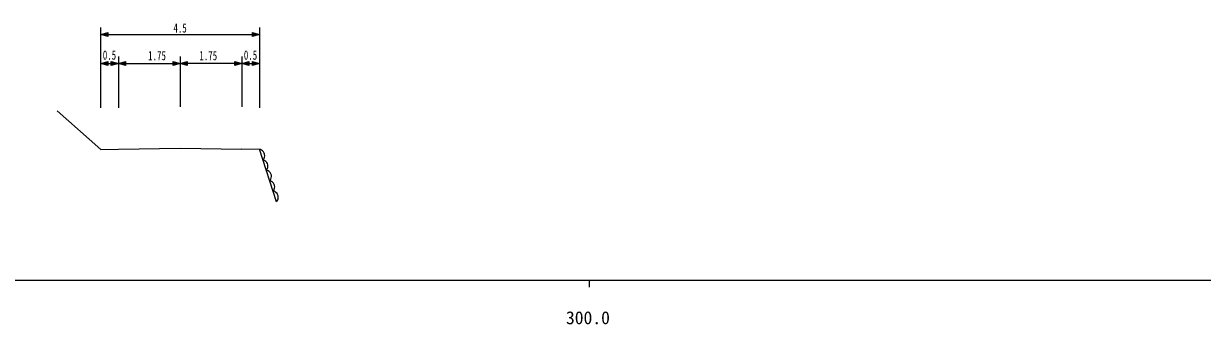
# Model space of a CAD drawing. Units: millimetres on the paper, enlarged 1000 times, with parts at other scales. Extents: x 40000 to 680000, y 20000 to 380000.
# Drawn here: x 287822 to 454974, y 198715 to 241360 of the extents above; entities that cross this region are included whole.
import ezdxf
from ezdxf.enums import TextEntityAlignment as Align

# ---------------------------------------------------------------- set-up
doc = ezdxf.new("R2010")
doc.units = ezdxf.units.MM
doc.header["$LTSCALE"] = 1000
for name, color, linetype, lineweight in [('M-BGD', 7, 'Continuous', 13), ('M-STR-HTXT', 7, 'Continuous', 13), ('M-TTL-BAND', 7, 'Continuous', 13)]:
    doc.layers.add(name, color=color, linetype=linetype, lineweight=lineweight)
doc.styles.add('ＭＳ ゴシック', font='')
doc.styles.get('ＭＳ ゴシック').set_extended_font_data('MS Gothic')

msp = doc.modelspace()

# ---------------------------------------------------------------- linework, layer by layer
at = {"layer": 'M-BGD'}
for p, q in [((298761, 223528), (292590, 228973)), ((298761, 223528), (301261, 223561)), ((301261, 223561), (310010, 223678)), ((310010, 223678), (318760, 223561)), ((321260, 223528), (318760, 223561)), ((323668, 216109), (321265, 223537)), ((321449, 223488), (321267, 223530)), ((321570, 223427), (321449, 223488)), ((321701, 223334), (321570, 223427)), ((321851, 223181), (321701, 223334)), ((321941, 223008), (321851, 223181)), ((322000, 222826), (321941, 223008)), ((321944, 222270), (321996, 222421)), ((321996, 222421), (322028, 222633)), ((322028, 222633), (322000, 222826)), ((321760, 222008), (321882, 222149)), ((321930, 221969), (321760, 222008)), ((321882, 222149), (321944, 222270)), ((322044, 221911), (321930, 221969)), ((322166, 221824), (322044, 221911)), ((322307, 221681), (322166, 221824)), ((322221, 220581), (322336, 220713)), ((322391, 221519), (322307, 221681)), ((322336, 220713), (322394, 220826)), ((322446, 221347), (322391, 221519)), ((322394, 220826), (322443, 220968)), ((322443, 220968), (322473, 221167)), ((322473, 221167), (322446, 221347)), ((322403, 220539), (322221, 220581)), ((322524, 220477), (322403, 220539)), ((322655, 220385), (322524, 220477)), ((322805, 220232), (322655, 220385)), ((322714, 219059), (322837, 219199)), ((322884, 219019), (322714, 219059)), ((322895, 220059), (322805, 220232)), ((322837, 219199), (322898, 219320)), ((322998, 218961), (322884, 219019)), ((322954, 219876), (322895, 220059)), ((322898, 219320), (322950, 219472)), ((322950, 219472), (322983, 219684)), ((322983, 219684), (322954, 219876)), ((323120, 218875), (322998, 218961)), ((323261, 218731), (323120, 218875)), ((323176, 217632), (323291, 217763)), ((323358, 217589), (323176, 217632)), ((323345, 218569), (323261, 218731)), ((323291, 217763), (323349, 217877)), ((323401, 218398), (323345, 218569)), ((323349, 217877), (323397, 218019)), ((323478, 217528), (323358, 217589)), ((323397, 218019), (323428, 218218)), ((323428, 218218), (323401, 218398)), ((323609, 217435), (323478, 217528)), ((323760, 217282), (323609, 217435)), ((323668, 216109), (323791, 216250)), ((323849, 217109), (323760, 217282)), ((323791, 216250), (323853, 216371)), ((323908, 216927), (323849, 217109)), ((323853, 216371), (323905, 216522)), ((323905, 216522), (323937, 216734)), ((323937, 216734), (323908, 216927))]:
    msp.add_line(p, q, dxfattribs=at)
at = {"layer": 'M-STR-HTXT'}
for p, q in [((298762, 229398), (298763, 240805)), ((321261, 240803), (321260, 229395)), ((298761, 239803), (299761, 240083)), ((299761, 239523), (298761, 239803)), ((298761, 239803), (321261, 239803)), ((298763, 239805), (299762, 240085)), ((299762, 239525), (298763, 239805)), ((299041, 239803), (299721, 240003)), ((299721, 239603), (299041, 239803)), ((299043, 239805), (299722, 240005)), ((299722, 239605), (299043, 239805)), ((299201, 239803), (299681, 239923)), ((299681, 239683), (299201, 239803)), ((299203, 239805), (299682, 239925)), ((299682, 239685), (299203, 239805)), ((299441, 239803), (299641, 239843)), ((299641, 239763), (299441, 239803)), ((299442, 239805), (299642, 239845)), ((299642, 239765), (299442, 239805)), ((299641, 239843), (299641, 239763)), ((299642, 239845), (299642, 239765)), ((299681, 239923), (299681, 239683)), ((299682, 239925), (299682, 239685)), ((299721, 240003), (299721, 239603)), ((299722, 240005), (299722, 239605)), ((299761, 240083), (299761, 239523)), ((299762, 240085), (299762, 239525)), ((320261, 239523), (320261, 240083)), ((320261, 240083), (321261, 239803)), ((321261, 239803), (320261, 239523)), ((320301, 239603), (320301, 240003)), ((320301, 240003), (320981, 239803)), ((320981, 239803), (320301, 239603)), ((320341, 239683), (320341, 239923)), ((320341, 239923), (320821, 239803)), ((320821, 239803), (320341, 239683)), ((320381, 239763), (320381, 239843)), ((320381, 239843), (320581, 239803)), ((320581, 239803), (320381, 239763)), ((298761, 235708), (299761, 235988)), ((299761, 235428), (298761, 235708)), ((298761, 235708), (301261, 235708)), ((298762, 235710), (299762, 235990)), ((299762, 235430), (298762, 235710)), ((299041, 235708), (299721, 235908)), ((299721, 235508), (299041, 235708)), ((299042, 235710), (299722, 235910)), ((299722, 235510), (299042, 235710)), ((299201, 235708), (299681, 235828)), ((299681, 235588), (299201, 235708)), ((299202, 235710), (299682, 235830)), ((299682, 235590), (299202, 235710)), ((299441, 235708), (299641, 235748)), ((299641, 235668), (299441, 235708)), ((299442, 235710), (299642, 235750)), ((299642, 235670), (299442, 235710)), ((299641, 235748), (299641, 235668)), ((299642, 235750), (299642, 235670)), ((299681, 235828), (299681, 235588)), ((299682, 235830), (299682, 235590)), ((299721, 235908), (299721, 235508)), ((299722, 235910), (299722, 235510)), ((299761, 235988), (299761, 235428)), ((299762, 235990), (299762, 235430)), ((300261, 235428), (300261, 235988)), ((300261, 235988), (301261, 235708)), ((301261, 235708), (300261, 235428)), ((300301, 235508), (300301, 235908)), ((300301, 235908), (300981, 235708)), ((300981, 235708), (300301, 235508)), ((300341, 235588), (300341, 235828)), ((300341, 235828), (300821, 235708)), ((300821, 235708), (300341, 235588)), ((300381, 235668), (300381, 235748)), ((300381, 235748), (300581, 235708)), ((300581, 235708), (300381, 235668)), ((301261, 236708), (301261, 229398)), ((301261, 235708), (302261, 235988)), ((302261, 235428), (301261, 235708)), ((301261, 235708), (310010, 235708)), ((301541, 235708), (302221, 235908)), ((302221, 235508), (301541, 235708)), ((301701, 235708), (302181, 235828)), ((302181, 235588), (301701, 235708)), ((301941, 235708), (302141, 235748)), ((302141, 235668), (301941, 235708)), ((302141, 235748), (302141, 235668)), ((302181, 235828), (302181, 235588)), ((302221, 235908), (302221, 235508)), ((302261, 235988), (302261, 235428)), ((309010, 235428), (309010, 235988)), ((309010, 235988), (310010, 235708)), ((310010, 235708), (309010, 235428)), ((309050, 235508), (309050, 235908)), ((309050, 235908), (309730, 235708)), ((309730, 235708), (309050, 235508)), ((309090, 235588), (309090, 235828)), ((309090, 235828), (309570, 235708)), ((309570, 235708), (309090, 235588)), ((309130, 235668), (309130, 235748)), ((309130, 235748), (309330, 235708)), ((309330, 235708), (309130, 235668)), ((310010, 236708), (310010, 229546)), ((310010, 235708), (311010, 235988)), ((311010, 235428), (310010, 235708)), ((318760, 235708), (310010, 235708)), ((310290, 235708), (310970, 235908)), ((310970, 235508), (310290, 235708)), ((310450, 235708), (310930, 235828)), ((310930, 235588), (310450, 235708)), ((310690, 235708), (310890, 235748)), ((310890, 235668), (310690, 235708)), ((310890, 235748), (310890, 235668)), ((310930, 235828), (310930, 235588)), ((310970, 235908), (310970, 235508)), ((311010, 235988), (311010, 235428)), ((317760, 235428), (317760, 235988)), ((317760, 235988), (318760, 235708)), ((318760, 235708), (317760, 235428)), ((317800, 235508), (317800, 235908)), ((317800, 235908), (318480, 235708)), ((318480, 235708), (317800, 235508)), ((317840, 235588), (317840, 235828)), ((317840, 235828), (318320, 235708)), ((318320, 235708), (317840, 235588)), ((317880, 235668), (317880, 235748)), ((317880, 235748), (318080, 235708)), ((318080, 235708), (317880, 235668)), ((318760, 236708), (318760, 229546)), ((318760, 235708), (319760, 235988)), ((319760, 235428), (318760, 235708)), ((318760, 235708), (321260, 235708)), ((319040, 235708), (319720, 235908)), ((319720, 235508), (319040, 235708)), ((319200, 235708), (319680, 235828)), ((319680, 235588), (319200, 235708)), ((319440, 235708), (319640, 235748)), ((319640, 235668), (319440, 235708)), ((319640, 235748), (319640, 235668)), ((319680, 235828), (319680, 235588)), ((319720, 235908), (319720, 235508)), ((319760, 235988), (319760, 235428)), ((320260, 235428), (320260, 235988)), ((320260, 235988), (321260, 235708)), ((321260, 235708), (320260, 235428)), ((320300, 235508), (320300, 235908)), ((320300, 235908), (320980, 235708)), ((320980, 235708), (320300, 235508)), ((320340, 235588), (320340, 235828)), ((320340, 235828), (320820, 235708)), ((320820, 235708), (320340, 235588)), ((320380, 235668), (320380, 235748)), ((320380, 235748), (320580, 235708)), ((320580, 235708), (320380, 235668)), ((321260, 236708), (321260, 229546))]:
    msp.add_line(p, q, dxfattribs=at)
at = {"layer": 'M-TTL-BAND'}
for p, q in [((40000, 205000), (579000, 205000)), ((368000, 205000), (368000, 204000))]:
    msp.add_line(p, q, dxfattribs=at)

# ---------------------------------------------------------------- texts
at = {"layer": 'M-STR-HTXT', "style": 'ＭＳ ゴシック', "width": 0.7}
for s, p in [('4.5', (309071, 239682)), ('0.5', (299059, 235844)), ('1.75', (305486, 235768)), ('1.75', (312752, 235768)), ('0.5', (319058, 235844))]:
    msp.add_text(s, height=1320, dxfattribs=at).set_placement(p, align=Align.BOTTOM_LEFT)
at = {"layer": 'M-TTL-BAND', "style": 'ＭＳ ゴシック'}
msp.add_text('300.0', height=1833, dxfattribs=at).set_placement((367844, 198195), align=Align.BOTTOM_CENTER)

doc.saveas('drawing.dxf')
